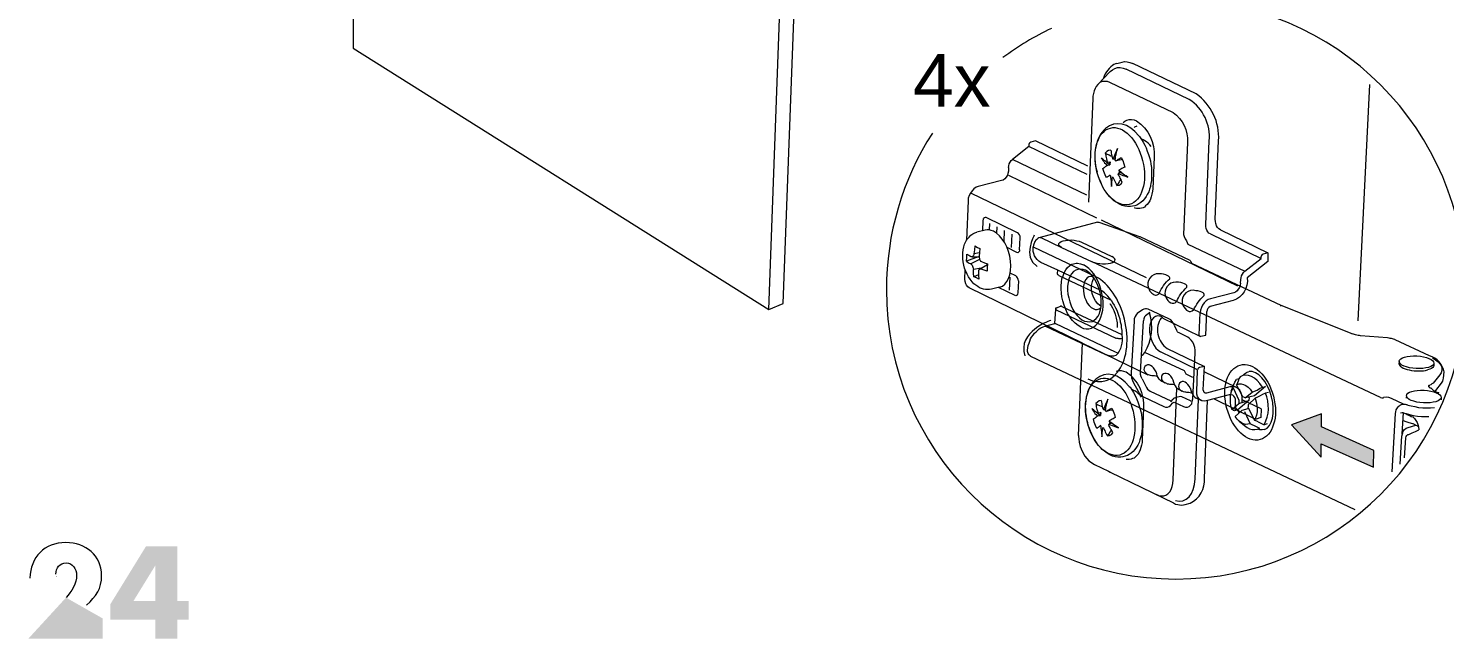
# Model space of a CAD drawing. Header units: metres. Extents: x -6.4 to 35.9, y -8.9 to 6.5.
# Drawn here: x 13.984 to 15.859, y -5.891 to -5.083 of the extents above; entities that cross this region are included whole.
import ezdxf

# ---------------------------------------------------------------- set-up
doc = ezdxf.new("R2010")
doc.units = ezdxf.units.M
doc.header["$MEASUREMENT"] = 0
doc.layers.add('PDF14_Geometry_Num_Penna__7_Num_Penna__7_Num_Penna__7_Num_Penna__7', color=7, linetype='Continuous', lineweight=18)
doc.layers.add('PDF14_Text_Num_Penna__7_Num_Penna__7_Num_Penna__7_Num_Penna__7', color=7, linetype='Continuous', lineweight=18)
doc.styles.add('GENERATED_STYLE_1', font='')
doc.styles.get('GENERATED_STYLE_1').set_extended_font_data('Arial')

msp = doc.modelspace()

# ---------------------------------------------------------------- hatches: boundary and pattern name
at = {"layer": 'PDF14_Geometry_Num_Penna__7_Num_Penna__7_Num_Penna__7_Num_Penna__7', "linetype": 'Continuous', "lineweight": 18}
for points in [[(15.7648, -5.6421), (15.6957, -5.6109), (15.6959, -5.5934), (15.6561, -5.6083), (15.6953, -5.6509), (15.6955, -5.6332), (15.7645, -5.6643)], [(14.0208, -5.806, 0.044181), (14.0213, -5.8112)], [(14.0341, -5.8369), (13.9842, -5.8913), (14.0825, -5.8913), (14.0825, -5.8644)]]:
    msp.add_hatch(color=7, dxfattribs=at).paths.add_polyline_path(points)
h = msp.add_hatch(color=7, dxfattribs=at)
h.paths.add_polyline_path([(14.1399, -5.769), (14.0927, -5.8457), (14.0927, -5.866), (14.1521, -5.866), (14.1521, -5.8913), (14.1816, -5.8913), (14.1816, -5.866), (14.1963, -5.866), (14.1963, -5.8416), (14.1816, -5.8416), (14.1816, -5.769)])
h.paths.add_polyline_path([(14.1521, -5.8416), (14.1232, -5.8416), (14.1521, -5.7946)], flags=0)

# ---------------------------------------------------------------- linework, layer by layer
at = {"layer": 'PDF14_Geometry_Num_Penna__7_Num_Penna__7_Num_Penna__7_Num_Penna__7', "color": 7, "linetype": 'Continuous', "lineweight": 18, "flags": 128}
for points in [[(14.4361, -4.1046), (14.4167, -4.1091), (14.4143, -5.1094)], [(14.9644, -5.4552), (15.004, -4.3712), (14.4167, -4.1091)], [(14.9832, -5.4475), (15.024, -4.3656)], [(14.4143, -5.1094), (14.9644, -5.4552)], [(15.4249, -5.1297), (15.4232, -5.1301), (15.421, -5.1311), (15.4189, -5.1322), (15.4168, -5.134), (15.4146, -5.1361), (15.4128, -5.1383), (15.4111, -5.1408), (15.4096, -5.1432), (15.4082, -5.1464), (15.4071, -5.1493), (15.4071, -5.1497), (15.416, -5.1404)], [(15.416, -5.1404), (15.4189, -5.1379), (15.4221, -5.1361), (15.4257, -5.1351), (15.4292, -5.1351), (15.4331, -5.1358), (15.4372, -5.1372)], [(15.4249, -5.1297), (15.4317, -5.1279)], [(15.4317, -5.1279), (15.4349, -5.1272), (15.4385, -5.1276), (15.442, -5.1283), (15.446, -5.1297)], [(15.4004, -5.1568), (15.3997, -5.1575), (15.3975, -5.16), (15.3961, -5.1628), (15.3947, -5.166), (15.394, -5.1692), (15.3933, -5.1728), (15.3929, -5.176), (15.3875, -5.3133)], [(15.7591, -5.1574), (15.7436, -5.4703)], [(15.4514, -5.2128), (15.4484, -5.2138), (15.4477, -5.2145)], [(15.4538, -5.2255), (15.4549, -5.2264), (15.4574, -5.2301), (15.4595, -5.2337), (15.4617, -5.2376), (15.4635, -5.2415), (15.4652, -5.2458), (15.4667, -5.25), (15.4681, -5.2543), (15.4692, -5.2586), (15.4699, -5.2628), (15.4706, -5.2675), (15.4709, -5.2717), (15.4709, -5.276), (15.4709, -5.2803), (15.4706, -5.2846), (15.4699, -5.2886), (15.4695, -5.291)], [(15.4702, -5.2397), (15.4684, -5.2372), (15.4663, -5.2351), (15.4642, -5.2333), (15.462, -5.2319), (15.4595, -5.2308), (15.4571, -5.2296)], [(15.3084, -5.237), (15.3084, -5.2395), (15.2867, -5.2566)], [(15.3109, -5.2338), (15.3095, -5.2345), (15.3088, -5.2354), (15.3084, -5.237)], [(15.3857, -5.2767), (15.3084, -5.2395)], [(15.3173, -5.2322), (15.3109, -5.2338)], [(15.3866, -5.2655), (15.3173, -5.2322)], [(15.4167, -5.2443), (15.414, -5.2447), (15.4117, -5.2461), (15.4096, -5.2482), (15.4101, -5.2504), (15.4104, -5.2525), (15.4108, -5.2543), (15.411, -5.2561), (15.4117, -5.2579), (15.4122, -5.26)], [(15.4096, -5.2482), (15.4122, -5.2497), (15.4146, -5.2507), (15.4167, -5.2518), (15.4186, -5.2525)], [(15.4167, -5.2443), (15.4172, -5.2465), (15.4175, -5.2482), (15.4178, -5.25), (15.4181, -5.2518), (15.4186, -5.2536), (15.4193, -5.2557), (15.4197, -5.2561), (15.42, -5.2561)], [(15.4225, -5.2579), (15.4229, -5.255), (15.4232, -5.2525), (15.4238, -5.25), (15.4242, -5.2475), (15.425, -5.245), (15.4257, -5.2422), (15.4247, -5.2447), (15.4236, -5.2472), (15.4225, -5.2493), (15.4217, -5.2515), (15.4207, -5.2536), (15.42, -5.2561)], [(15.2814, -5.2672), (15.2814, -5.2722), (15.2807, -5.2751), (15.28, -5.2776), (15.2785, -5.28), (15.2764, -5.2823), (15.2743, -5.284), (15.2721, -5.2847), (15.2414, -5.2925)], [(15.2814, -5.2672), (15.2817, -5.2651), (15.2824, -5.2626), (15.2835, -5.2605), (15.2849, -5.2583), (15.2867, -5.2566)], [(15.3853, -5.3041), (15.2867, -5.2566)], [(15.4117, -5.2607), (15.4104, -5.2596), (15.409, -5.2586), (15.4079, -5.2579), (15.4069, -5.2568), (15.4053, -5.2557), (15.4044, -5.2547), (15.4053, -5.2564), (15.4064, -5.2582), (15.4076, -5.2596), (15.4085, -5.2611), (15.4101, -5.2625), (15.4114, -5.2643)], [(15.4064, -5.2685), (15.4076, -5.2678), (15.4082, -5.2675), (15.409, -5.2668), (15.4096, -5.2664), (15.4104, -5.2657), (15.4114, -5.265)], [(15.4146, -5.2639), (15.4114, -5.265), (15.4114, -5.2646), (15.4114, -5.2643)], [(15.4114, -5.2643), (15.4146, -5.2639)], [(15.4154, -5.2604), (15.4117, -5.2607), (15.4122, -5.2604), (15.4122, -5.26)], [(15.4122, -5.26), (15.4154, -5.2604)], [(15.4122, -5.2607), (15.4158, -5.2639)], [(15.4146, -5.2639), (15.4158, -5.2639)], [(15.4161, -5.26), (15.4154, -5.2604)], [(15.4154, -5.2614), (15.4158, -5.2621)], [(15.4158, -5.2618), (15.4154, -5.2614)], [(15.4161, -5.26), (15.4161, -5.2604), (15.4161, -5.2611), (15.4158, -5.2618)], [(15.4158, -5.2621), (15.4158, -5.2628), (15.4158, -5.2639)], [(15.42, -5.2561), (15.4225, -5.2561), (15.4229, -5.2561)], [(15.4225, -5.2579), (15.4229, -5.2582), (15.4229, -5.2586)], [(15.4229, -5.2586), (15.4242, -5.2579), (15.4257, -5.2571), (15.4268, -5.2564), (15.4279, -5.2557), (15.4293, -5.255), (15.4307, -5.2543)], [(15.4261, -5.2579), (15.4254, -5.2582), (15.4229, -5.2586)], [(15.4304, -5.2571), (15.4282, -5.2575), (15.4257, -5.2579)], [(15.4261, -5.2579), (15.4257, -5.2579)], [(15.4353, -5.2668), (15.4339, -5.2675), (15.4325, -5.2683), (15.4313, -5.2689), (15.43, -5.2696), (15.4289, -5.2703), (15.4275, -5.271)], [(15.4321, -5.2568), (15.4304, -5.2571)], [(15.4307, -5.2543), (15.4328, -5.2582), (15.4343, -5.2625), (15.4353, -5.2668)], [(15.2814, -5.2776), (15.3979, -5.3338)], [(15.4695, -5.291), (15.4692, -5.2925), (15.4681, -5.2961), (15.467, -5.2995), (15.4652, -5.3032), (15.4635, -5.3059), (15.4613, -5.3089), (15.4592, -5.3117), (15.4567, -5.3139), (15.4538, -5.3155), (15.4514, -5.3171), (15.4485, -5.3181), (15.4457, -5.3187), (15.4428, -5.3192), (15.4388, -5.3192), (15.4353, -5.3187), (15.4318, -5.3178), (15.4282, -5.3159), (15.4247, -5.3139), (15.421, -5.3114), (15.4181, -5.3089), (15.4158, -5.3064), (15.4129, -5.3032), (15.4108, -5.2999), (15.4082, -5.2963), (15.406, -5.2927), (15.4044, -5.2888), (15.4026, -5.2846), (15.4012, -5.2811), (15.3997, -5.2771), (15.3986, -5.2732)], [(15.411, -5.2811), (15.4092, -5.2771), (15.4076, -5.2728), (15.4064, -5.2685)], [(15.4161, -5.2774), (15.4149, -5.2782), (15.4143, -5.2789), (15.4133, -5.2792), (15.4126, -5.2799), (15.4117, -5.2803), (15.411, -5.2811)], [(15.4165, -5.2782), (15.4161, -5.2778), (15.4161, -5.2774)], [(15.4165, -5.2782), (15.4165, -5.2806), (15.4167, -5.2831), (15.4172, -5.2853), (15.4172, -5.2878), (15.4175, -5.2899), (15.4179, -5.2925), (15.4181, -5.2904), (15.4181, -5.2881), (15.4181, -5.2863), (15.4186, -5.2846), (15.4186, -5.2824), (15.419, -5.2799)], [(15.419, -5.2799), (15.4193, -5.2803), (15.4197, -5.2803), (15.4204, -5.2821), (15.4215, -5.2838), (15.4222, -5.2856), (15.4232, -5.2874), (15.4238, -5.2892), (15.425, -5.291)], [(15.425, -5.291), (15.4279, -5.2906), (15.4304, -5.2892), (15.4321, -5.2871), (15.4311, -5.2849), (15.4304, -5.2831), (15.4293, -5.2817), (15.4286, -5.2799), (15.4275, -5.2782), (15.4268, -5.276)], [(15.43, -5.2828), (15.4289, -5.2846), (15.4279, -5.2863), (15.4268, -5.2886), (15.425, -5.291)], [(15.4268, -5.2753), (15.4289, -5.2764), (15.4311, -5.2771), (15.4327, -5.2778), (15.435, -5.2785), (15.4371, -5.2792), (15.4396, -5.2803), (15.4371, -5.2785), (15.435, -5.2774), (15.4332, -5.276), (15.4313, -5.2746), (15.4295, -5.2732), (15.4275, -5.2717)], [(15.4293, -5.2746), (15.4268, -5.2753), (15.4268, -5.2758), (15.4268, -5.276)], [(15.4274, -5.271), (15.4274, -5.2714), (15.4274, -5.2717)], [(15.4282, -5.2739), (15.4295, -5.2735), (15.4274, -5.2739)], [(15.43, -5.2742), (15.4292, -5.2746)], [(15.43, -5.2742), (15.43, -5.2739), (15.43, -5.2735)], [(15.4332, -5.276), (15.43, -5.2742)], [(15.2414, -5.2925), (15.2387, -5.2936), (15.2357, -5.2957), (15.2332, -5.2982), (15.2312, -5.3012), (15.2293, -5.3044), (15.2283, -5.3079), (15.228, -5.3114)], [(15.4641, -5.4134), (15.2327, -5.3016)], [(15.228, -5.3114), (15.2257, -5.3638), (15.2268, -5.3624), (15.2293, -5.3595), (15.2318, -5.3569), (15.2344, -5.3553), (15.2368, -5.3537), (15.2396, -5.3531)], [(15.2476, -5.351), (15.2478, -5.3378), (15.2478, -5.3371), (15.2483, -5.3364), (15.2483, -5.3359), (15.2483, -5.3353), (15.2485, -5.335)], [(15.2518, -5.3334), (15.2508, -5.3334), (15.2496, -5.3339), (15.2485, -5.335)], [(15.2935, -5.3537), (15.2518, -5.3334)], [(15.2565, -5.3414), (15.2561, -5.3499)], [(15.3993, -5.3397), (15.3232, -5.3601), (15.3218, -5.3605), (15.3204, -5.3615), (15.3189, -5.3626), (15.3175, -5.3637), (15.3165, -5.3655), (15.3157, -5.3669), (15.315, -5.3687), (15.3147, -5.3704), (15.3143, -5.3722), (15.3143, -5.3726), (15.315, -5.3729)], [(15.3993, -5.3397), (15.3997, -5.3397), (15.4001, -5.3397), (15.4004, -5.3397), (15.4008, -5.3397), (15.4011, -5.3397)], [(15.4011, -5.3397), (15.455, -5.3589), (15.4554, -5.3589)], [(15.4039, -5.3368), (15.5846, -5.4239)], [(15.2504, -5.3503), (15.2396, -5.3531)], [(15.2614, -5.3517), (15.2586, -5.3506), (15.2557, -5.3499), (15.2533, -5.3499), (15.2504, -5.3503)], [(15.2661, -5.346), (15.2656, -5.3542)], [(15.2757, -5.351), (15.2753, -5.3652)], [(15.2857, -5.3556), (15.2849, -5.3731)], [(15.2967, -5.3606), (15.2967, -5.3585), (15.296, -5.3567), (15.2949, -5.3549), (15.2935, -5.3537)], [(15.296, -5.3763), (15.2967, -5.3606)], [(15.3232, -5.3601), (15.3236, -5.3601), (15.3243, -5.3601)], [(15.3243, -5.3601), (15.3518, -5.3733)], [(15.4543, -5.3589), (15.4547, -5.3589), (15.455, -5.3589)], [(15.4554, -5.3589), (15.5215, -5.39), (15.5219, -5.3905), (15.5222, -5.3912)], [(15.5487, -5.3553), (15.616, -5.3877), (15.616, -5.3852)], [(15.5619, -5.3499), (15.6249, -5.3802), (15.6185, -5.382)], [(15.2243, -5.403), (15.2234, -5.4006), (15.2222, -5.3966), (15.2216, -5.3923), (15.2211, -5.3884), (15.2209, -5.3841), (15.2211, -5.3802), (15.2216, -5.3763), (15.2222, -5.3724), (15.2234, -5.3688), (15.225, -5.3652), (15.2257, -5.3638)], [(15.2371, -5.3713), (15.2364, -5.3763), (15.2358, -5.3816), (15.2355, -5.383), (15.235, -5.3841), (15.2344, -5.3848), (15.2337, -5.3852), (15.233, -5.3855), (15.2318, -5.3852)], [(15.2371, -5.3713), (15.2403, -5.3731), (15.2435, -5.3745)], [(15.2435, -5.3745), (15.2429, -5.3798), (15.2426, -5.3848)], [(15.296, -5.3763), (15.296, -5.378), (15.2949, -5.3795), (15.2938, -5.3802), (15.2924, -5.3798), (15.2796, -5.3734)], [(15.315, -5.3729), (15.394, -5.4105)], [(15.3518, -5.3733), (15.3497, -5.3719), (15.3482, -5.3704), (15.3479, -5.369), (15.3482, -5.3679), (15.3494, -5.3665), (15.3511, -5.3655), (15.3536, -5.3644), (15.3568, -5.364), (15.3603, -5.3637), (15.3643, -5.3633), (15.3683, -5.3637), (15.3718, -5.3644), (15.375, -5.3651), (15.3779, -5.3662), (15.4183, -5.3854)], [(15.3518, -5.3733), (15.3922, -5.3923)], [(15.519, -5.3688), (15.5942, -5.4047), (15.616, -5.3877)], [(15.2257, -5.3916), (15.2262, -5.3866), (15.2262, -5.382)], [(15.2414, -5.3855), (15.2257, -5.3916)], [(15.2257, -5.3916), (15.2286, -5.3935), (15.2315, -5.3951), (15.2325, -5.3958), (15.2332, -5.3969), (15.2339, -5.398), (15.2344, -5.3994), (15.2346, -5.4008), (15.235, -5.4023)], [(15.2262, -5.382), (15.2289, -5.3834), (15.2318, -5.3852)], [(15.2433, -5.3891), (15.2315, -5.3951)], [(15.233, -5.3855), (15.2426, -5.3855)], [(15.2429, -5.3805), (15.2358, -5.3816)], [(15.2426, -5.3848), (15.2426, -5.3862), (15.2429, -5.3877), (15.2433, -5.3891), (15.244, -5.3902), (15.2446, -5.3912), (15.2458, -5.3919), (15.2496, -5.3935), (15.2536, -5.3951)], [(15.2433, -5.4019), (15.2536, -5.3958)], [(15.2536, -5.3951), (15.2533, -5.3998), (15.2533, -5.4047)], [(15.3772, -5.4789), (15.3737, -5.4764), (15.3698, -5.4736), (15.3662, -5.47), (15.3644, -5.4679), (15.363, -5.4654), (15.3597, -5.4607), (15.3572, -5.4554), (15.3552, -5.4497), (15.3533, -5.444), (15.3522, -5.4387), (15.3516, -5.4337), (15.3513, -5.4286), (15.3513, -5.4241), (15.3516, -5.4193), (15.3522, -5.4147), (15.3536, -5.4108), (15.3552, -5.407), (15.3572, -5.403), (15.3597, -5.3998), (15.3626, -5.3973), (15.3655, -5.3955), (15.3673, -5.3948), (15.3694, -5.3944), (15.3712, -5.3942), (15.373, -5.3942), (15.3769, -5.3948), (15.3808, -5.3962)], [(15.7736, -5.5719), (15.3922, -5.3923), (15.3951, -5.3933), (15.3982, -5.3939), (15.4022, -5.3947), (15.4058, -5.3951), (15.4097, -5.3951), (15.4133, -5.3947), (15.4164, -5.3939), (15.419, -5.393), (15.4211, -5.3919), (15.4222, -5.3908), (15.4225, -5.3894), (15.4218, -5.388), (15.4205, -5.3866), (15.4183, -5.3854)], [(15.5222, -5.3912), (15.5239, -5.3947), (15.5236, -5.3944)], [(15.6422, -5.4501), (15.5239, -5.3947)], [(15.6185, -5.382), (15.6174, -5.3827), (15.6163, -5.3837), (15.616, -5.3852)], [(15.2293, -5.4268), (15.2275, -5.4254), (15.2257, -5.4233), (15.2248, -5.4212), (15.2241, -5.4184), (15.2236, -5.4152), (15.2243, -5.403)], [(15.259, -5.4286), (15.2565, -5.4291), (15.2536, -5.4291), (15.251, -5.4291), (15.2483, -5.4286), (15.2458, -5.4275), (15.2433, -5.4266), (15.2408, -5.425), (15.2382, -5.4233), (15.2357, -5.4212), (15.2332, -5.4186), (15.2307, -5.4154), (15.2287, -5.4122), (15.2266, -5.4088), (15.2248, -5.4047), (15.2243, -5.403)], [(15.2453, -5.4008), (15.235, -5.4023)], [(15.2358, -5.412), (15.235, -5.4072), (15.235, -5.4023)], [(15.2419, -5.4097), (15.2357, -5.412)], [(15.2421, -5.4152), (15.239, -5.4136), (15.2357, -5.412)], [(15.2453, -5.4019), (15.2444, -5.4019), (15.2435, -5.4019), (15.2429, -5.4023), (15.2421, -5.403), (15.2419, -5.404), (15.2419, -5.4055), (15.2419, -5.4104), (15.2421, -5.4152)], [(15.2533, -5.4047), (15.2493, -5.4033), (15.2453, -5.4019)], [(15.2832, -5.4126), (15.2824, -5.43)], [(15.2913, -5.4108), (15.2835, -5.4072)], [(15.2947, -5.4176), (15.2942, -5.4158), (15.2935, -5.4136), (15.2924, -5.412), (15.2913, -5.4108)], [(15.3482, -5.4105), (15.3479, -5.4105), (15.3479, -5.4102), (15.3475, -5.4102), (15.3472, -5.4097), (15.3472, -5.4093), (15.3469, -5.4093), (15.3469, -5.409), (15.3469, -5.4086), (15.3465, -5.4086), (15.3465, -5.4083), (15.3465, -5.4079), (15.3465, -5.4076)], [(15.4036, -5.4301), (15.3469, -5.4033)], [(15.3482, -5.4105), (15.4172, -5.443), (15.4151, -5.4404), (15.4129, -5.4376), (15.4104, -5.4351), (15.4087, -5.4333), (15.4068, -5.4319), (15.405, -5.4308), (15.4036, -5.4301)], [(15.3833, -5.4033), (15.3801, -5.4023), (15.3765, -5.4019), (15.3733, -5.4023), (15.3705, -5.4033), (15.3676, -5.4051), (15.365, -5.4081), (15.363, -5.4113), (15.3615, -5.4152), (15.3605, -5.4197), (15.3597, -5.4244), (15.3597, -5.4298), (15.3602, -5.435), (15.3612, -5.44), (15.3626, -5.4453), (15.3644, -5.4504), (15.3666, -5.4554), (15.3694, -5.4597), (15.3723, -5.4632), (15.3755, -5.4664), (15.3787, -5.4689), (15.3822, -5.4707), (15.3854, -5.4714), (15.389, -5.4718), (15.3922, -5.4711), (15.395, -5.4696), (15.3975, -5.4671), (15.4, -5.4643), (15.4018, -5.4607)], [(15.3933, -5.412), (15.3904, -5.4115), (15.3879, -5.4122), (15.3858, -5.4136), (15.3837, -5.4158), (15.3822, -5.4186), (15.3812, -5.4222), (15.3804, -5.4262), (15.3808, -5.4305), (15.3812, -5.4348), (15.3822, -5.439), (15.384, -5.4428), (15.3858, -5.4469), (15.3883, -5.4501), (15.3908, -5.4526), (15.3936, -5.4542), (15.3961, -5.4554), (15.399, -5.4554), (15.4015, -5.4547), (15.4036, -5.4533)], [(15.3879, -5.4063), (15.3858, -5.4047), (15.3833, -5.4033)], [(15.4039, -5.4515), (15.4039, -5.4508), (15.4043, -5.4478), (15.4043, -5.4451), (15.4039, -5.4414), (15.4036, -5.4382), (15.4032, -5.435), (15.4022, -5.4315), (15.4015, -5.428), (15.4, -5.4248), (15.399, -5.4216), (15.3972, -5.4184), (15.3958, -5.4154), (15.3943, -5.4134)], [(15.5886, -5.4204), (15.5889, -5.4158)], [(15.5889, -5.4158), (15.5893, -5.4134), (15.59, -5.4108), (15.591, -5.4088), (15.5925, -5.4065), (15.5942, -5.4047)], [(15.3743, -5.6222), (15.3796, -5.4999), (15.2293, -5.4268)], [(15.2696, -5.4259), (15.259, -5.4286)], [(15.2947, -5.4176), (15.2938, -5.4332), (15.2935, -5.435), (15.2928, -5.4364), (15.2913, -5.4371), (15.2903, -5.4369), (15.2682, -5.4262)], [(15.5886, -5.4204), (15.5882, -5.4233), (15.587, -5.4262), (15.5856, -5.4286), (15.5839, -5.4307), (15.5818, -5.4323), (15.5797, -5.4332), (15.5489, -5.4412)], [(14.9644, -5.4552), (14.9832, -5.4475)], [(15.3429, -5.4741), (15.344, -5.4551), (15.344, -5.4548), (15.344, -5.4544), (15.344, -5.4539), (15.3443, -5.4539), (15.3443, -5.4537), (15.3443, -5.4533), (15.3447, -5.4533), (15.3447, -5.453), (15.3451, -5.453), (15.3454, -5.453), (15.3454, -5.4526), (15.3457, -5.4526), (15.3461, -5.4526)], [(15.3461, -5.4526), (15.3504, -5.4512)], [(15.3522, -5.4515), (15.3518, -5.4515), (15.3518, -5.4512), (15.3514, -5.4512), (15.3511, -5.4512), (15.3508, -5.4512), (15.3504, -5.4512), (15.3508, -5.4512), (15.3511, -5.4515)], [(15.3522, -5.4515), (15.4315, -5.4887), (15.4315, -5.489)], [(15.4665, -5.4551), (15.4643, -5.4544), (15.4626, -5.4544), (15.4604, -5.4548), (15.459, -5.4558)], [(15.5489, -5.4412), (15.5457, -5.4422), (15.5432, -5.444), (15.5404, -5.4465), (15.5383, -5.4497), (15.5368, -5.4528), (15.5354, -5.4565), (15.5351, -5.46)], [(15.5482, -5.4515), (15.5468, -5.4526), (15.5454, -5.454), (15.5443, -5.4558), (15.544, -5.4579)], [(15.6412, -5.4501), (15.6418, -5.4501), (15.6422, -5.4501)], [(15.7472, -5.4901), (15.7461, -5.4897), (15.7443, -5.4897), (15.7426, -5.4894), (15.7408, -5.489), (15.7394, -5.4887), (15.7379, -5.488), (15.7365, -5.4876), (15.6422, -5.4501)], [(15.344, -5.4551), (15.344, -5.4555), (15.3447, -5.4558), (15.4237, -5.4933)], [(15.4476, -5.4708), (15.4436, -5.5391)], [(15.4518, -5.4608), (15.4504, -5.4626), (15.449, -5.4647), (15.4479, -5.4676), (15.4476, -5.4708)], [(15.459, -5.4558), (15.4518, -5.4608)], [(15.4583, -5.5473), (15.4569, -5.5444), (15.4561, -5.5416), (15.4561, -5.5384), (15.46, -5.4702)], [(15.4936, -5.4679), (15.4665, -5.4551)], [(15.4683, -5.4597), (15.4686, -5.4594), (15.4683, -5.459)], [(15.4849, -5.465), (15.4852, -5.4661), (15.4859, -5.4668)], [(15.4859, -5.4668), (15.5347, -5.4906)], [(15.5018, -5.4772), (15.5, -5.4741), (15.4983, -5.4715), (15.4961, -5.4693), (15.4936, -5.4679)], [(15.5347, -5.4906), (15.534, -5.4899), (15.534, -5.4889), (15.5351, -5.46)], [(15.5425, -5.4892), (15.544, -5.4579)], [(15.3068, -5.5091), (15.3072, -5.5061), (15.3076, -5.503), (15.3086, -5.5001), (15.3097, -5.4972), (15.3107, -5.4944), (15.3121, -5.4919), (15.314, -5.4894), (15.3157, -5.4869), (15.3179, -5.4848), (15.3197, -5.483), (15.3222, -5.4812), (15.3243, -5.4798), (15.3272, -5.4783), (15.3297, -5.4776), (15.3429, -5.4741)], [(15.3297, -5.4776), (15.33, -5.4776), (15.3304, -5.4776)], [(15.3304, -5.4776), (15.4097, -5.5151)], [(15.3429, -5.4741), (15.3433, -5.4741), (15.3436, -5.4741)], [(15.3436, -5.4741), (15.4225, -5.5116)], [(15.5044, -5.4832), (15.5018, -5.4773)], [(15.5072, -5.4864), (15.5061, -5.4858), (15.5051, -5.4848), (15.5044, -5.4832)], [(15.5187, -5.4919), (15.5072, -5.4864)], [(15.5286, -5.513), (15.5286, -5.5094), (15.528, -5.5059), (15.5268, -5.5018), (15.5255, -5.4986), (15.5233, -5.4958), (15.5211, -5.4938), (15.5187, -5.4919)], [(15.5347, -5.4906), (15.5354, -5.491), (15.5361, -5.4906), (15.5425, -5.4892)], [(15.7358, -5.4876), (15.7362, -5.4876), (15.7365, -5.4876)], [(15.7934, -5.4954), (15.7926, -5.4952), (15.7912, -5.4947), (15.7898, -5.4944), (15.7883, -5.494), (15.7866, -5.4938), (15.7851, -5.4933), (15.7832, -5.4929), (15.7472, -5.4901)], [(15.3111, -5.5176), (15.31, -5.5169), (15.3089, -5.5158), (15.3083, -5.5151), (15.3076, -5.5137), (15.3072, -5.5123), (15.3068, -5.5108), (15.3068, -5.5091)], [(15.3796, -5.4999), (15.4659, -5.5417), (15.4639, -5.5402), (15.4623, -5.5384), (15.4614, -5.5367), (15.4609, -5.5349), (15.4614, -5.5331), (15.462, -5.531)], [(15.4315, -5.494), (15.4301, -5.4944), (15.4289, -5.4944), (15.4276, -5.4944), (15.4265, -5.494), (15.425, -5.4938), (15.4237, -5.4933)], [(15.7401, -5.7206), (15.3111, -5.5176)], [(15.4225, -5.5116), (15.4247, -5.5123), (15.4268, -5.513)], [(15.5255, -5.5455), (15.5165, -5.5411), (15.5143, -5.5368), (15.4618, -5.5123)], [(15.5255, -5.5737), (15.5286, -5.513)], [(15.7987, -5.524), (15.7983, -5.5272)], [(15.8444, -5.5297), (15.844, -5.5308), (15.843, -5.5323), (15.8412, -5.5334), (15.839, -5.5343), (15.8362, -5.5354)], [(15.8426, -5.5194), (15.8465, -5.5219), (15.8501, -5.5247), (15.8526, -5.5276), (15.8544, -5.5305), (15.8551, -5.5334), (15.8551, -5.5362), (15.854, -5.5391), (15.8522, -5.5419)], [(15.8444, -5.5265), (15.8444, -5.5297)], [(15.4436, -5.5391), (15.444, -5.5423), (15.4444, -5.5458), (15.4454, -5.5494), (15.4468, -5.5526)], [(15.4583, -5.5473), (15.4643, -5.5586)], [(15.4745, -5.5434), (15.4731, -5.5434), (15.4719, -5.5434), (15.471, -5.5431), (15.4695, -5.5426), (15.4681, -5.5424), (15.4667, -5.5419), (15.4659, -5.5417)], [(15.4781, -5.5438), (15.4763, -5.5438), (15.4745, -5.5434)], [(15.4845, -5.5506), (15.4827, -5.5495), (15.4808, -5.5477), (15.4795, -5.5456), (15.4783, -5.5434), (15.4777, -5.5408), (15.4767, -5.5381)], [(15.4849, -5.5419), (15.4841, -5.544), (15.4838, -5.5459), (15.4841, -5.5481), (15.4852, -5.5498), (15.4865, -5.5513), (15.4888, -5.5527)], [(15.5432, -5.5765), (15.5404, -5.5769), (15.5375, -5.5765), (15.5351, -5.5751), (15.5333, -5.5733), (15.5318, -5.5708), (15.5308, -5.5676), (15.5308, -5.5644), (15.5318, -5.5356)], [(15.5393, -5.5618), (15.5404, -5.5381)], [(15.5832, -5.5587), (15.5404, -5.5381), (15.5407, -5.531)], [(15.5794, -5.5554), (15.5812, -5.5515), (15.5833, -5.5483)], [(15.5879, -5.5444), (15.5864, -5.5473), (15.5854, -5.5501), (15.5844, -5.5526), (15.5833, -5.5551)], [(15.5864, -5.5473), (15.5833, -5.5483)], [(15.5915, -5.5426), (15.594, -5.5405), (15.5965, -5.5386), (15.5997, -5.5375)], [(15.8522, -5.5419), (15.8434, -5.553), (15.8419, -5.554), (15.8405, -5.5551), (15.8394, -5.5554)], [(15.8469, -5.5626), (15.8544, -5.553), (15.8562, -5.5505), (15.8569, -5.5483), (15.8572, -5.5462)], [(15.4411, -5.5573), (15.4423, -5.5582), (15.4448, -5.5619), (15.4469, -5.5655), (15.4491, -5.5694), (15.4509, -5.5733), (15.4525, -5.5776), (15.4541, -5.5818), (15.4554, -5.5861), (15.4566, -5.5904), (15.4573, -5.5946), (15.458, -5.5993), (15.4583, -5.6035), (15.4583, -5.6078), (15.4583, -5.6121), (15.458, -5.6164), (15.4573, -5.6203), (15.4569, -5.6228)], [(15.4575, -5.5715), (15.4557, -5.569), (15.4537, -5.5669), (15.4516, -5.5651), (15.4494, -5.5637), (15.4469, -5.5626), (15.4445, -5.5614)], [(15.4468, -5.5526), (15.4529, -5.5636)], [(15.4529, -5.5636), (15.4543, -5.5661), (15.4561, -5.5683), (15.4579, -5.5698), (15.46, -5.5712)], [(15.4643, -5.5586), (15.4655, -5.5608), (15.4672, -5.5622), (15.469, -5.5634)], [(15.469, -5.5634), (15.4961, -5.5764)], [(15.4806, -5.702), (15.4838, -5.7023), (15.487, -5.7023), (15.4898, -5.7012), (15.4923, -5.6995), (15.4948, -5.697), (15.4966, -5.6938), (15.498, -5.6898), (15.4991, -5.6856), (15.4995, -5.6809), (15.5044, -5.5597)], [(15.4888, -5.5527), (15.4845, -5.5506)], [(15.4973, -5.5545), (15.4959, -5.5545), (15.4948, -5.5545), (15.4938, -5.5541), (15.492, -5.5541), (15.4909, -5.5534), (15.4895, -5.553), (15.4888, -5.5527)], [(15.5009, -5.5552), (15.4991, -5.5548), (15.4973, -5.5545)], [(15.5073, -5.5616), (15.5051, -5.5605), (15.5037, -5.5587), (15.5023, -5.5565), (15.5011, -5.5545), (15.5005, -5.552), (15.4995, -5.549)], [(15.5076, -5.553), (15.5069, -5.5552), (15.5066, -5.557), (15.5069, -5.5591), (15.5076, -5.5609), (15.5091, -5.5623), (15.5112, -5.5637)], [(15.5116, -5.5637), (15.5073, -5.5616)], [(15.5201, -5.5655), (15.5187, -5.5655), (15.5176, -5.5655), (15.5162, -5.565), (15.5148, -5.565), (15.5133, -5.5644), (15.5123, -5.5641), (15.5116, -5.5637)], [(15.5237, -5.5662), (15.5219, -5.5659), (15.5201, -5.5655)], [(15.5222, -5.5602), (15.5229, -5.5629), (15.524, -5.5655), (15.5251, -5.5676), (15.5265, -5.5698), (15.5279, -5.5716), (15.5297, -5.5726)], [(15.5436, -5.5662), (15.5418, -5.5662), (15.5404, -5.5655), (15.5398, -5.5641), (15.5393, -5.5618)], [(15.5832, -5.5587), (15.5803, -5.558), (15.5774, -5.5577), (15.5742, -5.558), (15.5436, -5.5662)], [(15.5786, -5.559), (15.5769, -5.5622), (15.5758, -5.5659), (15.5747, -5.5698), (15.5747, -5.5741), (15.5747, -5.5787), (15.5755, -5.583), (15.5769, -5.5876), (15.5861, -5.5798)], [(15.5761, -5.5636), (15.5794, -5.5554)], [(15.5786, -5.559), (15.5864, -5.5755)], [(15.5907, -5.5744), (15.5907, -5.5708), (15.59, -5.5676), (15.5889, -5.5648), (15.5875, -5.5623), (15.5852, -5.5602), (15.5832, -5.5587)], [(15.5833, -5.5551), (15.5861, -5.554), (15.5893, -5.554), (15.5926, -5.5547), (15.5954, -5.5562), (15.5986, -5.5583), (15.6015, -5.5611), (15.604, -5.5647)], [(15.5915, -5.5709), (15.5833, -5.5551)], [(15.5947, -5.5725), (15.604, -5.5647), (15.6072, -5.5634), (15.6104, -5.562), (15.6136, -5.5602), (15.6176, -5.5583)], [(15.6176, -5.5583), (15.6218, -5.5573), (15.6069, -5.5698)], [(15.6258, -5.5652), (15.6215, -5.5661)], [(15.8416, -5.5604), (15.8408, -5.5597), (15.8393, -5.5595), (15.8387, -5.5583), (15.838, -5.5577), (15.8376, -5.5569), (15.8376, -5.5565), (15.838, -5.5562), (15.8383, -5.5558)], [(15.8383, -5.5558), (15.8387, -5.5558), (15.839, -5.5554)], [(15.8387, -5.5554), (15.8387, -5.5558)], [(15.8416, -5.5604), (15.8422, -5.5611), (15.8434, -5.562), (15.8448, -5.563), (15.8458, -5.5636)], [(15.8469, -5.5626), (15.8462, -5.563), (15.8458, -5.5636)], [(15.8458, -5.5636), (15.8462, -5.5636), (15.8476, -5.5643), (15.8497, -5.5652), (15.8511, -5.5659)], [(15.8511, -5.5659), (15.8508, -5.5659), (15.8504, -5.5659)], [(15.4041, -5.576), (15.4013, -5.5765), (15.3991, -5.5779), (15.397, -5.58), (15.3974, -5.5822), (15.3977, -5.5843), (15.3981, -5.5861), (15.3984, -5.5879), (15.3991, -5.5897), (15.3995, -5.5918)], [(15.397, -5.58), (15.3995, -5.5815), (15.402, -5.5825), (15.4041, -5.5836), (15.4059, -5.5843)], [(15.4041, -5.576), (15.4045, -5.5783), (15.4048, -5.58), (15.4052, -5.5818), (15.4055, -5.5836), (15.4059, -5.5854), (15.4066, -5.5875), (15.407, -5.5879), (15.4073, -5.5879)], [(15.4098, -5.5897), (15.4102, -5.5868), (15.4105, -5.5843), (15.4112, -5.5818), (15.4116, -5.5793), (15.4123, -5.5768), (15.413, -5.574), (15.412, -5.5765), (15.4109, -5.579), (15.4098, -5.5811), (15.4091, -5.5833), (15.408, -5.5854), (15.4073, -5.5879)], [(15.4102, -5.5904), (15.4116, -5.5897), (15.413, -5.5888), (15.4141, -5.5882), (15.4152, -5.5875), (15.4166, -5.5868), (15.4181, -5.5861)], [(15.4181, -5.5861), (15.4201, -5.59), (15.4216, -5.5943), (15.4226, -5.5986)], [(15.46, -5.5712), (15.4872, -5.584)], [(15.4872, -5.584), (15.4894, -5.5847), (15.4919, -5.5847), (15.494, -5.584), (15.4958, -5.5826)], [(15.4958, -5.5826), (15.4989, -5.579)], [(15.4961, -5.5776), (15.4994, -5.5741)], [(15.4961, -5.5764), (15.4965, -5.5764), (15.4968, -5.5764)], [(15.4989, -5.579), (15.4997, -5.5787), (15.5008, -5.5782), (15.5018, -5.5787)], [(15.4994, -5.5741), (15.4997, -5.5737), (15.5004, -5.573), (15.5012, -5.5725), (15.5015, -5.5723), (15.5022, -5.5723), (15.5029, -5.5719)], [(15.5018, -5.5787), (15.5133, -5.584)], [(15.5072, -5.5709), (15.5029, -5.5719)], [(15.5222, -5.5764), (15.5108, -5.5712), (15.509, -5.5705), (15.5072, -5.5709)], [(15.5133, -5.584), (15.5158, -5.5847), (15.5182, -5.5847), (15.5204, -5.584), (15.5222, -5.5822), (15.524, -5.5801), (15.5247, -5.5769), (15.5255, -5.5737)], [(15.5222, -5.5764), (15.5226, -5.5764), (15.5229, -5.5769)], [(15.5286, -5.6795), (15.5329, -5.5744)], [(15.5365, -5.5758), (15.5297, -5.5726)], [(15.545, -5.5758), (15.5432, -5.5765)], [(15.5532, -5.5737), (15.545, -5.5758)], [(15.5736, -5.5684), (15.5532, -5.5737)], [(15.6078, -5.6004), (15.5532, -5.5737)], [(15.582, -5.5765), (15.5818, -5.574), (15.5811, -5.5719), (15.5797, -5.57), (15.5782, -5.5687), (15.5761, -5.5684), (15.5736, -5.5684)], [(15.5818, -5.5815), (15.582, -5.5765)], [(15.5864, -5.5897), (15.585, -5.5886), (15.5835, -5.5876), (15.5824, -5.5858), (15.582, -5.5837), (15.5818, -5.5815)], [(15.5997, -5.5758), (15.5851, -5.5883)], [(15.5864, -5.5755), (15.5861, -5.5776), (15.5861, -5.5798)], [(15.5861, -5.5798), (15.5933, -5.5776), (15.5997, -5.5758)], [(15.5907, -5.5748), (15.5907, -5.5744)], [(15.5907, -5.579), (15.5907, -5.5748)], [(15.616, -5.5869), (15.5907, -5.5748)], [(15.5947, -5.5725), (15.593, -5.5716), (15.5915, -5.5709)], [(15.6069, -5.5698), (15.6011, -5.5712), (15.5947, -5.5725)], [(15.5986, -5.5858), (15.599, -5.5837), (15.599, -5.5812)], [(15.599, -5.5812), (15.608, -5.573)], [(15.5994, -5.5716), (15.6001, -5.573)], [(15.6001, -5.573), (15.5997, -5.5744), (15.5997, -5.5758)], [(15.7736, -5.5719), (15.7755, -5.5723), (15.7772, -5.5723)], [(15.7772, -5.5723), (15.7776, -5.5723), (15.7776, -5.5719)], [(15.8044, -5.5808), (15.7883, -5.5733), (15.7847, -5.5719), (15.7812, -5.5716), (15.7776, -5.5719)], [(15.7937, -5.5929), (15.794, -5.5908), (15.7947, -5.5883), (15.7962, -5.5858), (15.7976, -5.584), (15.7987, -5.583), (15.7997, -5.5822), (15.8004, -5.5815), (15.8015, -5.5812), (15.803, -5.5808), (15.8044, -5.5808)], [(15.8044, -5.5808), (15.8055, -5.5808), (15.8065, -5.5808), (15.8076, -5.5812), (15.8083, -5.5812), (15.8094, -5.5815), (15.81, -5.5819)], [(15.8083, -5.5698), (15.808, -5.573)], [(15.81, -5.5819), (15.8143, -5.583), (15.8194, -5.584), (15.8243, -5.5851), (15.8297, -5.5854), (15.8348, -5.5858), (15.8401, -5.5854), (15.8451, -5.5851)], [(15.854, -5.5719), (15.854, -5.5751)], [(15.3991, -5.5925), (15.3977, -5.5914), (15.3963, -5.5904), (15.3952, -5.5897), (15.3942, -5.5886), (15.3927, -5.5875), (15.3917, -5.5865), (15.3927, -5.5882), (15.3938, -5.59), (15.3949, -5.5914), (15.3959, -5.5929), (15.3974, -5.5943), (15.3988, -5.5961)], [(15.3938, -5.6003), (15.3949, -5.5996), (15.3956, -5.5993), (15.3963, -5.5986), (15.397, -5.5982), (15.3977, -5.5975), (15.3988, -5.5968)], [(15.3984, -5.6128), (15.3966, -5.6089), (15.3949, -5.6046), (15.3938, -5.6003)], [(15.4027, -5.5922), (15.3991, -5.5925), (15.3995, -5.5922), (15.3995, -5.5918)], [(15.3995, -5.5918), (15.4027, -5.5922)], [(15.3995, -5.5925), (15.4032, -5.5957)], [(15.402, -5.5957), (15.4032, -5.5957)], [(15.4035, -5.5918), (15.4027, -5.5922)], [(15.4027, -5.5932), (15.4032, -5.5939)], [(15.4032, -5.5936), (15.4027, -5.5932)], [(15.4035, -5.5918), (15.4035, -5.5922), (15.4035, -5.5929), (15.4032, -5.5936)], [(15.4032, -5.5939), (15.4032, -5.5946), (15.4032, -5.5957)], [(15.4073, -5.5879), (15.4098, -5.5879)], [(15.4102, -5.5879), (15.4098, -5.5879)], [(15.4098, -5.5897), (15.4102, -5.59), (15.4102, -5.5904)], [(15.4134, -5.5897), (15.4128, -5.59), (15.4102, -5.5904)], [(15.4178, -5.5888), (15.4155, -5.5893), (15.413, -5.5897)], [(15.4134, -5.5897), (15.413, -5.5897)], [(15.4141, -5.6071), (15.4163, -5.6082), (15.4185, -5.6089), (15.4201, -5.6096), (15.4223, -5.6103), (15.4245, -5.611), (15.4269, -5.6121), (15.4245, -5.6103), (15.4223, -5.6092), (15.4205, -5.6078), (15.4187, -5.6064), (15.4169, -5.605), (15.4148, -5.6035)], [(15.4226, -5.5986), (15.4213, -5.5993), (15.4198, -5.6), (15.4187, -5.6007), (15.4173, -5.6014), (15.4163, -5.6021), (15.4148, -5.6028)], [(15.4148, -5.6028), (15.4148, -5.6032), (15.4148, -5.6035)], [(15.4194, -5.5886), (15.4178, -5.5888)], [(15.5804, -5.5894), (15.5794, -5.589), (15.5786, -5.5883), (15.5776, -5.5879), (15.5769, -5.5876)], [(15.5851, -5.5883), (15.5804, -5.5894)], [(15.5815, -5.5973), (15.5904, -5.589)], [(15.6011, -5.6066), (15.5983, -5.6073), (15.5954, -5.6076), (15.5926, -5.6069), (15.5897, -5.6055), (15.5868, -5.6032), (15.5841, -5.6005), (15.5815, -5.5973)], [(15.5868, -5.5927), (15.5858, -5.5904), (15.5851, -5.5883)], [(15.5868, -5.6032), (15.5937, -5.609)], [(15.599, -5.5865), (15.595, -5.5876), (15.5904, -5.589)], [(15.5937, -5.5904), (15.6011, -5.6066)], [(15.6092, -5.6004), (15.6085, -5.6004), (15.6078, -5.6004)], [(15.616, -5.5869), (15.6156, -5.5986), (15.6092, -5.6004)], [(15.7892, -5.6703), (15.7937, -5.5929)], [(15.8044, -5.5922), (15.8023, -5.5922), (15.8001, -5.5927)], [(15.8026, -5.6201), (15.8044, -5.5922)], [(15.8037, -5.6023), (15.8073, -5.6036), (15.8115, -5.605), (15.8162, -5.6062), (15.8165, -5.6062), (15.8176, -5.6069), (15.8194, -5.6076), (15.8208, -5.6087)], [(15.8044, -5.5922), (15.8062, -5.5927), (15.8076, -5.5929), (15.8122, -5.5944), (15.8172, -5.5958), (15.8226, -5.5966), (15.8279, -5.5969), (15.8336, -5.5973), (15.8376, -5.5973)], [(15.8058, -5.5927), (15.8076, -5.5936), (15.809, -5.5944), (15.8108, -5.5952), (15.8125, -5.5958), (15.8143, -5.5969), (15.8166, -5.5977), (15.8186, -5.5998), (15.8205, -5.6023), (15.8223, -5.605), (15.8233, -5.6076), (15.8243, -5.6108), (15.8247, -5.6147)], [(15.4569, -5.6228), (15.4566, -5.6242), (15.4554, -5.6278), (15.4544, -5.6313), (15.4525, -5.6349), (15.4509, -5.6377), (15.4487, -5.6406), (15.4466, -5.6435), (15.444, -5.6457), (15.4411, -5.6473), (15.4388, -5.6489), (15.4359, -5.6498), (15.433, -5.6505), (15.4301, -5.651), (15.4262, -5.651), (15.4226, -5.6505), (15.4192, -5.6496), (15.4155, -5.6477), (15.412, -5.6457), (15.4084, -5.6432), (15.4055, -5.6406), (15.4032, -5.6382), (15.4002, -5.6349), (15.3981, -5.6317), (15.3956, -5.6281), (15.3934, -5.6245), (15.3917, -5.6206), (15.3899, -5.6164), (15.3886, -5.6128), (15.387, -5.6089), (15.386, -5.605)], [(15.4035, -5.6092), (15.4023, -5.61), (15.4016, -5.6107), (15.4006, -5.611), (15.4, -5.6117), (15.3991, -5.6121), (15.3984, -5.6128)], [(15.4038, -5.61), (15.4035, -5.6096), (15.4035, -5.6092)], [(15.4038, -5.61), (15.4038, -5.6124), (15.4041, -5.6149), (15.4045, -5.6171), (15.4045, -5.6196), (15.4048, -5.6217), (15.4052, -5.6242), (15.4055, -5.6221), (15.4055, -5.6199), (15.4055, -5.6181), (15.4059, -5.6164), (15.4059, -5.6142), (15.4064, -5.6117)], [(15.4064, -5.6117), (15.4066, -5.6121), (15.407, -5.6121), (15.4077, -5.6139), (15.4088, -5.6156), (15.4095, -5.6174), (15.4105, -5.6192), (15.4112, -5.621), (15.4123, -5.6228)], [(15.4123, -5.6228), (15.4152, -5.6224), (15.4178, -5.621), (15.4194, -5.6189), (15.4185, -5.6167), (15.4178, -5.6149), (15.4166, -5.6135), (15.416, -5.6117), (15.4148, -5.61), (15.4141, -5.6078)], [(15.4173, -5.6146), (15.4163, -5.6164), (15.4152, -5.6181), (15.4141, -5.6203), (15.4123, -5.6228)], [(15.4166, -5.6064), (15.4141, -5.6071), (15.4141, -5.6075), (15.4141, -5.6078)], [(15.4155, -5.6057), (15.4169, -5.6053), (15.4148, -5.6057)], [(15.4173, -5.606), (15.4166, -5.6064)], [(15.4173, -5.606), (15.4173, -5.6057), (15.4173, -5.6053)], [(15.4205, -5.6078), (15.4173, -5.606)], [(15.5937, -5.609), (15.5972, -5.6115), (15.6004, -5.6133), (15.604, -5.6144), (15.6075, -5.6144), (15.6109, -5.614), (15.614, -5.613), (15.6104, -5.6112), (15.6072, -5.6094), (15.604, -5.608), (15.6011, -5.6066)], [(15.6201, -5.6144), (15.6172, -5.6147), (15.614, -5.6147), (15.6109, -5.614)], [(15.624, -5.6066), (15.6198, -5.608)], [(15.7998, -5.66), (15.8019, -5.6229)], [(15.8019, -5.6229), (15.8023, -5.6229), (15.8023, -5.6226), (15.8023, -5.6222), (15.8023, -5.6219), (15.8023, -5.6215), (15.8023, -5.6211), (15.8023, -5.6208)], [(15.803, -5.6187), (15.8023, -5.6208)], [(15.803, -5.6187), (15.804, -5.6165), (15.8058, -5.6144), (15.808, -5.6126), (15.8105, -5.6115), (15.8208, -5.6087)], [(15.8073, -5.6255), (15.8076, -5.6236), (15.8086, -5.6222), (15.81, -5.6211)], [(15.81, -5.6211), (15.8108, -5.6208), (15.8112, -5.6208), (15.8158, -5.6187), (15.8201, -5.6169), (15.8247, -5.6147)], [(15.8208, -5.6087), (15.8226, -5.6094), (15.824, -5.6105)], [(15.8057, -5.6516), (15.8073, -5.6255)], [(15.3954, -5.6607), (15.4136, -5.6696)], [(15.4136, -5.6696), (15.416, -5.6706), (15.4157, -5.6706), (15.4153, -5.6703)], [(15.4806, -5.702), (15.4799, -5.7016), (15.4792, -5.7016), (15.4788, -5.7012), (15.4781, -5.7009), (15.4774, -5.7005)]]:
    msp.add_lwpolyline(points, dxfattribs=at)
for points in [[(15.1807, -5.2219, 0.144539), (15.1199, -5.4291, 2.414204), (15.5031, -5.0459, 0.026634), (15.4618, -5.0482)], [(15.5619, -5.3499), (15.56, -5.3485), (15.5582, -5.3467), (15.5568, -5.3446), (15.5558, -5.3417), (15.5553, -5.3389), (15.555, -5.3359), (15.5596, -5.2319, 0.261859), (15.5297, -5.1699), (15.446, -5.1297)], [(15.4071, -5.1497), (15.4004, -5.1568), (15.4029, -5.1546), (15.4057, -5.1532), (15.4089, -5.1529), (15.4121, -5.1532), (15.4153, -5.1543), (15.4995, -5.1946, -0.264846), (15.5183, -5.2341), (15.513, -5.3563), (15.5139, -5.3588), (15.5155, -5.3617), (15.5169, -5.3645), (15.518, -5.3667), (15.519, -5.3688)], [(15.5487, -5.3553), (15.5468, -5.3542), (15.5454, -5.3524), (15.544, -5.3503), (15.5432, -5.3481), (15.5425, -5.3453), (15.5425, -5.3428), (15.5472, -5.2322, 0.276845), (15.5208, -5.1774), (15.4372, -5.1372)], [(15.4331, -5.2077), (15.4356, -5.206), (15.4381, -5.2045), (15.4413, -5.2039), (15.4442, -5.2039), (15.4477, -5.2041), (15.4509, -5.2056, -0.272462), (15.4742, -5.2537), (15.4724, -5.2954), (15.4719, -5.2989), (15.4713, -5.3026), (15.4705, -5.306), (15.4695, -5.3092), (15.4684, -5.3117), (15.4667, -5.3143), (15.4652, -5.3164), (15.463, -5.3181), (15.4614, -5.3197), (15.4596, -5.3206), (15.4573, -5.3213), (15.4553, -5.3218), (15.4531, -5.3218), (15.4509, -5.3218), (15.4489, -5.3211), (15.4482, -5.3209)], [(15.3465, -5.4076), (15.3469, -5.4033), (15.3243, -5.393, -0.316651), (15.3143, -5.3722)], [(15.6249, -5.3802), (15.6245, -5.3919), (15.5975, -5.4134, -0.355132), (15.5788, -5.4437), (15.5482, -5.4515)], [(15.4018, -5.4607), (15.4025, -5.4586), (15.4032, -5.456), (15.4036, -5.4536), (15.4039, -5.4515, -0.356621), (15.3943, -5.4134), (15.394, -5.4129), (15.3921, -5.4108), (15.3904, -5.4088), (15.389, -5.4072), (15.3879, -5.4063)], [(15.5037, -5.4451, -0.113728), (15.5176, -5.4259), (15.5176, -5.4248), (15.5173, -5.4236), (15.5162, -5.4222), (15.5144, -5.4216), (15.5123, -5.4204), (15.5094, -5.4197), (15.5066, -5.4193), (15.503, -5.4191, 0.503448), (15.4891, -5.4379)], [(15.5265, -5.4561, -0.105197), (15.5404, -5.4369), (15.5404, -5.4357), (15.54, -5.4344), (15.539, -5.4332), (15.5372, -5.4325), (15.5351, -5.4315), (15.5322, -5.4307), (15.5294, -5.4305), (15.5258, -5.43, 0.525788), (15.5119, -5.449)], [(15.4172, -5.443), (15.4176, -5.4436), (15.4193, -5.4466), (15.4215, -5.4498), (15.4229, -5.4533), (15.4247, -5.4565), (15.4261, -5.4604), (15.4276, -5.4641), (15.4286, -5.4679), (15.4294, -5.4718), (15.4304, -5.4759), (15.4307, -5.4793), (15.4315, -5.4832), (15.4315, -5.4872), (15.4315, -5.489, -0.227987), (15.4237, -5.5165), (15.4204, -5.5173), (15.4168, -5.5173), (15.4133, -5.5165), (15.4097, -5.5151)], [(15.4572, -5.5169), (15.4597, -5.5148), (15.4618, -5.5123, 0.208653), (15.4683, -5.4597), (15.4629, -5.4637), (15.4615, -5.4651), (15.4604, -5.4676), (15.46, -5.4702)], [(15.4838, -5.4661, 0.415349), (15.4916, -5.507), (15.5407, -5.531), (15.5343, -5.5323), (15.5329, -5.5331), (15.5322, -5.5341), (15.5318, -5.5355), (15.4827, -5.5116)], [(15.8572, -5.5462), (15.858, -5.538, 0.283989), (15.8387, -5.5169), (15.7934, -5.4954)], [(15.4246, -5.5369), (15.4274, -5.5362), (15.4306, -5.5362), (15.4338, -5.5369), (15.4372, -5.5381, -0.262932), (15.4603, -5.5862), (15.4585, -5.6278), (15.4582, -5.6314), (15.4577, -5.6349), (15.4566, -5.6381), (15.4556, -5.6413), (15.4546, -5.6442), (15.4531, -5.6468), (15.4514, -5.6488), (15.4495, -5.6506), (15.4477, -5.6521), (15.4457, -5.6528), (15.4436, -5.6534), (15.4413, -5.6538), (15.4392, -5.6538), (15.4374, -5.6538)], [(15.5986, -5.5858), (15.6069, -5.6019), (15.6097, -5.603), (15.6126, -5.6044), (15.6161, -5.6062), (15.6198, -5.608, 0.228663), (15.6215, -5.5661), (15.6176, -5.5679), (15.6144, -5.5698), (15.6112, -5.5716), (15.608, -5.573), (15.6093, -5.5776), (15.6101, -5.5819), (15.6104, -5.5865), (15.6104, -5.5908), (15.6097, -5.5952), (15.6083, -5.5987), (15.6069, -5.6019)], [(15.416, -5.6706), (15.4998, -5.7116), (15.5027, -5.713), (15.5055, -5.7137), (15.508, -5.7141), (15.5105, -5.7144), (15.513, -5.7141), (15.5151, -5.7137), (15.5219, -5.7119, 0.306705), (15.5407, -5.6788), (15.545, -5.5758)]]:
    msp.add_lwpolyline(points, format="xyb", dxfattribs=at)
msp.add_lwpolyline([(15.4948, -5.4147), (15.4948, -5.4136), (15.4945, -5.4126), (15.4934, -5.4113), (15.4916, -5.4104), (15.4895, -5.4094), (15.4865, -5.4088), (15.4838, -5.4083), (15.4802, -5.408, 0.520546), (15.4667, -5.4268), (15.4678, -5.4291), (15.4687, -5.4312), (15.4699, -5.4325), (15.4713, -5.4337), (15.4724, -5.4348), (15.4734, -5.4355), (15.4745, -5.4358), (15.476, -5.4362), (15.4769, -5.4362), (15.4783, -5.4358), (15.4799, -5.435), (15.4808, -5.434, -0.106322)], format="xyb", close=True, dxfattribs=at)
for points in [[(15.402, -5.5957), (15.3988, -5.5968), (15.3988, -5.5964), (15.3988, -5.5961)], [(15.7648, -5.6421), (15.6957, -5.6109), (15.6959, -5.5934), (15.6561, -5.6083), (15.6953, -5.6509), (15.6955, -5.6332), (15.7645, -5.6643)]]:
    msp.add_lwpolyline(points, close=True, dxfattribs=at)
at = {"layer": 'PDF14_Geometry_Num_Penna__7_Num_Penna__7_Num_Penna__7_Num_Penna__7', "color": 7, "linetype": 'Continuous', "lineweight": 18}
msp.add_arc((15.5033, -5.4289), 0.3831, 115.4929, 126.7334, dxfattribs=at)
for centre, major_axis, ratio in [((15.4288, -5.2657), (-0.0125, 0.0506), 0.597245), ((15.6013, -5.5783), (-0.0132, 0.0494), 0.623432), ((15.8215, -5.5252), (-0.0229, 0.0012), 0.366733), ((15.4161, -5.5975), (-0.0125, 0.0506), 0.597245), ((15.8311, -5.5707), (-0.023, 0.0012), 0.362834)]:
    msp.add_ellipse(centre, major_axis=major_axis, ratio=ratio, dxfattribs=at)
for centre, major_axis, ratio, start_param, end_param in [((15.4315, -5.2601), (-0.0098, 0.0503), 0.682649, 5.330843, 7.98221), ((15.2598, -5.388), (-0.01, 0.0378), 0.601475, 3.131285, 5.802895), ((15.379, -5.4376), (-0.0105, 0.043), 0.594526, 2.686479, 5.830689), ((15.3911, -5.4792), (-0.0175, 0.071), 0.618747, 2.664713, 5.840899), ((15.4968, -5.4236), (-0.003, 0.0235), 0.482623, 2.161696, 3.509617), ((15.5416, -5.2223), (0.0206, 0.2356), 0.159556, 2.878431, 3.283452), ((15.4841, -5.4885), (-0.0066, 0.0243), 0.602141, 5.812065, 8.909493), ((15.4692, -5.5462), (-0.0037, 0.0174), 0.544197, 5.080262, 6.680241), ((15.8209, -5.5284), (-0.0226, 0.0015), 0.365749, 0.030356, 2.33559), ((15.4188, -5.5919), (-0.0098, 0.0503), 0.682649, 5.330743, 7.982413), ((15.4918, -5.5561), (-0.0037, 0.0161), 0.578574, 5.030139, 6.662557), ((15.5137, -5.5829), (-0.0017, 0.0321), 0.417229, 5.478366, 6.627871), ((15.6001, -5.6008), (-0.0058, 0.0585), 0.507121, 5.472791, 6.504425), ((15.6092, -5.5762), (-0.0103, 0.0384), 0.530261, 3.17006, 6.239825), ((15.4938, -5.6531), (-0.0195, 0.0552), 0.524526, 2.794179, 4.038929)]:
    msp.add_ellipse(centre, major_axis=major_axis, ratio=ratio, start_param=start_param, end_param=end_param, dxfattribs=at)
for points in [[(15.3156, -5.3571), (15.3156, -5.3571), (15.2992, -5.385), (15.3194, -5.3984)], [(15.4156, -5.4475), (15.4156, -5.4475), (15.4262, -5.4619), (15.4253, -5.4793)], [(15.3377, -5.4696), (15.3377, -5.4696), (15.2925, -5.485), (15.3031, -5.5168)], [(15.3743, -5.6222), (15.3743, -5.6222), (15.3728, -5.6486), (15.3954, -5.6607)], [(14.034, -5.7641), (14.0051, -5.7641), (13.9873, -5.7831), (13.9863, -5.8112)], [(14.0812, -5.8076), (14.0812, -5.781), (14.0596, -5.7641), (14.034, -5.7641)], [(14.0208, -5.806), (14.0208, -5.7977), (14.0256, -5.791), (14.0341, -5.791)], [(14.0341, -5.791), (14.0426, -5.791), (14.0481, -5.7991), (14.0481, -5.8069)], [(14.0481, -5.8069), (14.0481, -5.8181), (14.0413, -5.8292), (14.0341, -5.8369)], [(14.0614, -5.8467), (14.0739, -5.8353), (14.0812, -5.8251), (14.0812, -5.8076)]]:
    msp.add_open_spline(points, degree=3, dxfattribs=at)

# ---------------------------------------------------------------- texts
at = {"layer": 'PDF14_Text_Num_Penna__7_Num_Penna__7_Num_Penna__7_Num_Penna__7', "color": 7, "linetype": 'Continuous', "lineweight": 18, "insert": (15.1549, -5.1867), "char_height": 0.069662, "attachment_point": 7, "style": 'GENERATED_STYLE_1'}
msp.add_mtext('\\A1;{\\pql;\\fArial|b0|i0|c0|p34;4x}', dxfattribs=at)

doc.saveas('drawing.dxf')
